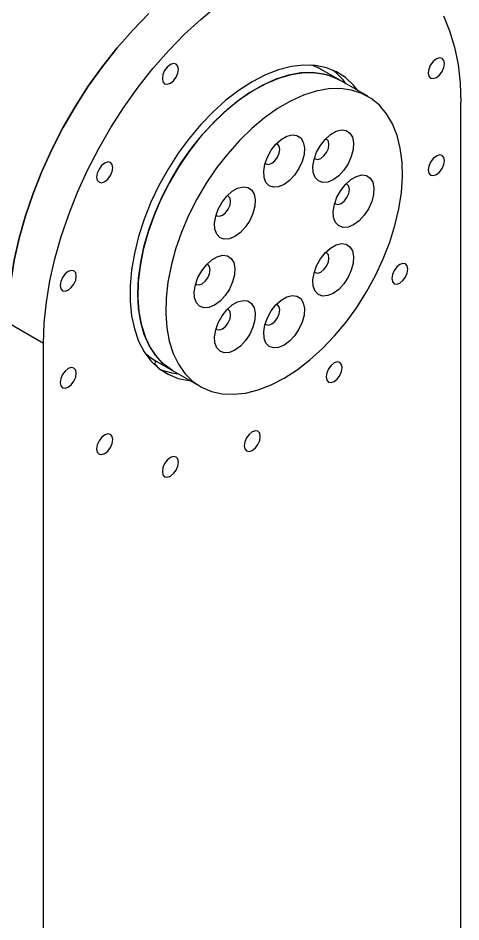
# Model space of a CAD drawing. Header units: millimetres. Extents: x -689 to -21, y -695 to 123.
# Drawn here: x -206.4 to -127.6, y -126.9 to 33.9 of the extents above; entities that cross this region are included whole.
import ezdxf

# ---------------------------------------------------------------- set-up
doc = ezdxf.new("R2010")
doc.units = ezdxf.units.MM

msp = doc.modelspace()

# ---------------------------------------------------------------- linework, layer by layer
at = {"color": 7, "linetype": 'Continuous', "lineweight": 25}
for p, q in [((-149.12, 22.81), (-152.33, 24.66)), ((-144.17, 19.95), (-149.12, 22.81)), ((-127.6, -166.92), (-127.6, 18.84)), ((-201.84, -24.02), (-208.21, -20.35)), ((-201.84, -209.79), (-201.84, -24.02)), ((-182.1, -26.96), (-178.91, -28.8)), ((-182.01, -27.86), (-181.93, -27.06)), ((-181.98, -27.68), (-181.31, -28.46)), ((-178.91, -28.8), (-173.96, -31.66))]:
    msp.add_line(p, q, dxfattribs=at)
at = {"color": 7, "linetype": 'Continuous', "lineweight": 25, "flags": 128}
for points in [[(-201.84, -24.02), (-201.72, -20.41), (-201.34, -16.67), (-200.71, -12.84), (-199.83, -8.94), (-198.72, -5), (-197.37, -1.04), (-195.8, 2.91), (-194.02, 6.83), (-192.03, 10.68), (-189.86, 14.43), (-187.52, 18.07), (-185.02, 21.58), (-182.39, 24.91), (-179.63, 28.06), (-176.77, 31), (-173.83, 33.7), (-170.83, 36.16)], [(-183.14, 34.67), (-186, 31.73), (-188.75, 28.58), (-191.39, 25.25), (-193.89, 21.75), (-196.23, 18.11), (-198.4, 14.35), (-200.38, 10.5), (-202.16, 6.59), (-203.73, 2.64), (-205.08, -1.32), (-206.2, -5.27), (-207.07, -9.17), (-207.7, -13), (-208.08, -16.74), (-208.21, -20.35)], [(-208.21, -20.35), (-208.08, -16.74), (-207.7, -13), (-207.07, -9.17), (-206.2, -5.27), (-205.08, -1.32), (-203.73, 2.64), (-202.16, 6.59), (-200.38, 10.5), (-198.4, 14.35), (-196.23, 18.11), (-193.89, 21.75), (-191.39, 25.25), (-188.75, 28.58), (-186, 31.73), (-183.14, 34.67)], [(-130.72, 34.25), (-129.61, 31.6), (-128.73, 28.71), (-128.1, 25.6), (-127.72, 22.31), (-127.6, 18.84)], [(-179.29, 22.29), (-178.74, 22.73), (-178.28, 23.36), (-177.97, 24.07), (-177.86, 24.77), (-177.97, 25.34), (-178.28, 25.69), (-178.74, 25.78), (-179.29, 25.59), (-179.84, 25.15), (-180.31, 24.53), (-180.62, 23.81), (-180.72, 23.11), (-180.62, 22.54), (-180.31, 22.19), (-179.84, 22.1), (-179.29, 22.29)], [(-131.97, 23.29), (-131.43, 23.73), (-130.96, 24.36), (-130.65, 25.07), (-130.54, 25.77), (-130.65, 26.34), (-130.96, 26.7), (-131.43, 26.79), (-131.97, 26.6), (-132.52, 26.15), (-132.99, 25.53), (-133.3, 24.81), (-133.41, 24.12), (-133.3, 23.55), (-132.99, 23.19), (-132.52, 23.1), (-131.97, 23.29)], [(-145.93, 20.97), (-146.7, 21.93), (-148.12, 23.27), (-149.74, 24.31), (-151.54, 25.03), (-153.49, 25.44), (-155.58, 25.51), (-157.77, 25.25), (-160.04, 24.67), (-162.37, 23.77), (-164.72, 22.55), (-167.07, 21.05), (-169.4, 19.26), (-171.67, 17.22), (-173.86, 14.95), (-175.95, 12.47), (-177.9, 9.82), (-179.7, 7.02), (-181.32, 4.11), (-182.74, 1.12), (-183.96, -1.92), (-184.95, -4.96), (-185.7, -7.98), (-186.21, -10.93), (-186.46, -13.78), (-186.46, -16.51), (-186.21, -19.07), (-185.7, -21.43), (-184.95, -23.58), (-183.96, -25.48), (-182.74, -27.11), (-181.32, -28.45), (-179.7, -29.49), (-177.9, -30.22), (-175.95, -30.62), (-175.72, -30.64)], [(-185.08, -15.16), (-184.95, -12.41), (-184.57, -9.55), (-183.94, -6.6), (-183.07, -3.62), (-181.96, -0.62), (-180.64, 2.35), (-179.11, 5.25), (-177.41, 8.05), (-175.54, 10.72), (-173.53, 13.22), (-171.4, 15.52), (-169.18, 17.6), (-166.91, 19.43), (-164.59, 20.99), (-162.27, 22.25), (-159.97, 23.21), (-157.72, 23.85), (-155.55, 24.17), (-153.48, 24.15), (-151.53, 23.81), (-149.74, 23.14), (-149.12, 22.81)], [(-149.12, 22.81), (-150.18, 23.34), (-152.01, 23.92), (-153.99, 24.19), (-156.08, 24.12), (-158.28, 23.72), (-160.54, 23), (-162.85, 21.96), (-165.17, 20.62), (-167.48, 19), (-169.75, 17.1), (-171.94, 14.96), (-174.04, 12.61), (-176.02, 10.06), (-177.85, 7.36), (-179.51, 4.53), (-180.99, 1.61), (-182.26, -1.37), (-183.31, -4.36), (-184.12, -7.35), (-184.69, -10.27), (-185.01, -13.11), (-185.07, -15.83), (-184.88, -18.39), (-184.44, -20.76), (-183.74, -22.92), (-182.81, -24.84), (-181.65, -26.49), (-180.28, -27.86), (-178.91, -28.8)], [(-159.06, -30.19), (-156.75, -28.7), (-154.46, -26.94), (-152.22, -24.92), (-150.07, -22.67), (-148.03, -20.21), (-146.12, -17.59), (-144.37, -14.82), (-142.8, -11.94), (-141.42, -8.98), (-140.26, -5.99), (-139.33, -3), (-138.64, -0.04), (-138.19, 2.85), (-138, 5.63), (-138.07, 8.27), (-138.38, 10.74), (-138.95, 13.01), (-139.77, 15.05), (-140.82, 16.84), (-142.09, 18.35), (-143.56, 19.57), (-145.23, 20.48), (-147.06, 21.07), (-149.04, 21.33), (-151.13, 21.26), (-153.33, 20.86), (-155.6, 20.14), (-157.9, 19.11), (-160.22, 17.77), (-162.53, 16.14), (-164.8, 14.24), (-166.99, 12.11), (-169.09, 9.75), (-171.07, 7.21), (-172.9, 4.5), (-174.56, 1.67), (-176.04, -1.25), (-177.31, -4.23), (-178.36, -7.22), (-179.17, -10.2), (-179.74, -13.13), (-180.06, -15.97), (-180.12, -18.69), (-179.93, -21.25), (-179.49, -23.62), (-178.79, -25.78), (-177.86, -27.7), (-176.7, -29.35), (-175.33, -30.71), (-173.75, -31.78), (-172, -32.53), (-170.1, -32.95), (-168.05, -33.05), (-165.9, -32.82), (-163.67, -32.26), (-161.38, -31.38), (-159.06, -30.19)], [(-159.06, 4.25), (-160.04, 3.84), (-160.95, 3.77), (-161.71, 4.05), (-162.28, 4.65), (-162.61, 5.53), (-162.68, 6.63), (-162.48, 7.86), (-162.02, 9.14), (-161.35, 10.36), (-160.51, 11.44), (-159.56, 12.29), (-158.57, 12.86), (-157.62, 13.1), (-156.78, 13), (-156.1, 12.55), (-155.65, 11.81), (-155.45, 10.81), (-155.51, 9.63), (-155.85, 8.36), (-156.41, 7.1), (-157.18, 5.94), (-158.09, 4.97), (-159.06, 4.25)], [(-150.31, 5.11), (-151.29, 4.7), (-152.2, 4.64), (-152.96, 4.91), (-153.53, 5.52), (-153.86, 6.4), (-153.93, 7.5), (-153.73, 8.73), (-153.27, 10), (-152.6, 11.22), (-151.76, 12.3), (-150.81, 13.16), (-149.82, 13.73), (-148.87, 13.97), (-148.03, 13.86), (-147.35, 13.42), (-146.9, 12.67), (-146.7, 11.67), (-146.76, 10.5), (-147.1, 9.23), (-147.66, 7.97), (-148.43, 6.81), (-149.34, 5.83), (-150.31, 5.11)], [(-161.26, 8.04), (-160.71, 8.49), (-160.24, 9.11), (-159.93, 9.83), (-159.82, 10.52), (-159.93, 11.09), (-160.24, 11.45), (-160.42, 11.52)], [(-152.51, 8.91), (-151.96, 9.35), (-151.49, 9.98), (-151.18, 10.69), (-151.07, 11.39), (-151.18, 11.96), (-151.49, 12.32), (-151.67, 12.39)], [(-190.98, 4.78), (-190.43, 5.22), (-189.97, 5.85), (-189.66, 6.56), (-189.55, 7.26), (-189.66, 7.83), (-189.97, 8.19), (-190.43, 8.28), (-190.98, 8.09), (-191.53, 7.64), (-191.99, 7.02), (-192.3, 6.3), (-192.41, 5.6), (-192.3, 5.04), (-191.99, 4.68), (-191.53, 4.59), (-190.98, 4.78)], [(-162.42, 8.07), (-162.27, 7.94), (-161.8, 7.85), (-161.26, 8.04)], [(-153.67, 8.93), (-153.52, 8.81), (-153.05, 8.72), (-152.51, 8.91)], [(-131.97, 6.03), (-131.43, 6.47), (-130.96, 7.1), (-130.65, 7.81), (-130.54, 8.51), (-130.65, 9.08), (-130.96, 9.44), (-131.43, 9.53), (-131.97, 9.33), (-132.52, 8.89), (-132.99, 8.27), (-133.3, 7.55), (-133.41, 6.85), (-133.3, 6.29), (-132.99, 5.93), (-132.52, 5.84), (-131.97, 6.03)], [(-146.69, -2.9), (-147.67, -3.31), (-148.57, -3.38), (-149.34, -3.1), (-149.91, -2.5), (-150.24, -1.61), (-150.3, -0.52), (-150.1, 0.72), (-149.65, 1.99), (-148.98, 3.21), (-148.13, 4.29), (-147.18, 5.15), (-146.2, 5.72), (-145.24, 5.96), (-144.4, 5.85), (-143.73, 5.41), (-143.27, 4.66), (-143.07, 3.66), (-143.14, 2.48), (-143.47, 1.22), (-144.04, -0.04), (-144.81, -1.2), (-145.71, -2.18), (-146.69, -2.9)], [(-167.81, -4.99), (-168.79, -5.4), (-169.7, -5.47), (-170.46, -5.19), (-171.03, -4.59), (-171.36, -3.7), (-171.43, -2.61), (-171.23, -1.37), (-170.77, -0.1), (-170.1, 1.12), (-169.26, 2.2), (-168.31, 3.06), (-167.32, 3.63), (-166.37, 3.87), (-165.53, 3.76), (-164.85, 3.32), (-164.4, 2.57), (-164.2, 1.57), (-164.26, 0.39), (-164.6, -0.87), (-165.16, -2.13), (-165.93, -3.29), (-166.84, -4.27), (-167.81, -4.99)], [(-148.88, 0.9), (-148.33, 1.34), (-147.87, 1.97), (-147.56, 2.68), (-147.45, 3.38), (-147.56, 3.95), (-147.87, 4.31), (-148.05, 4.38)], [(-170.01, -1.19), (-169.46, -0.75), (-168.99, -0.12), (-168.68, 0.59), (-168.57, 1.29), (-168.68, 1.86), (-168.99, 2.21), (-169.17, 2.29)], [(-150.05, 0.92), (-149.89, 0.8), (-149.43, 0.71), (-148.88, 0.9)], [(-171.17, -1.17), (-171.02, -1.29), (-170.55, -1.38), (-170.01, -1.19)], [(-150.31, -15.09), (-151.29, -15.5), (-152.2, -15.57), (-152.96, -15.3), (-153.53, -14.69), (-153.86, -13.81), (-153.93, -12.71), (-153.73, -11.48), (-153.27, -10.21), (-152.6, -8.98), (-151.76, -7.91), (-150.81, -7.05), (-149.82, -6.48), (-148.87, -6.24), (-148.03, -6.34), (-147.35, -6.79), (-146.9, -7.54), (-146.7, -8.54), (-146.76, -9.71), (-147.1, -10.98), (-147.66, -12.24), (-148.43, -13.4), (-149.34, -14.38), (-150.31, -15.09)], [(-152.51, -11.3), (-151.96, -10.86), (-151.49, -10.23), (-151.18, -9.51), (-151.07, -8.82), (-151.18, -8.25), (-151.49, -7.89), (-151.67, -7.82)], [(-171.44, -17.19), (-172.42, -17.59), (-173.32, -17.66), (-174.09, -17.39), (-174.65, -16.78), (-174.99, -15.9), (-175.05, -14.8), (-174.85, -13.57), (-174.4, -12.3), (-173.72, -11.07), (-172.88, -10), (-171.93, -9.14), (-170.94, -8.57), (-169.99, -8.33), (-169.15, -8.43), (-168.48, -8.88), (-168.02, -9.63), (-167.82, -10.63), (-167.89, -11.8), (-168.22, -13.07), (-168.79, -14.33), (-169.55, -15.49), (-170.46, -16.47), (-171.44, -17.19)], [(-197.47, -14.52), (-196.92, -14.08), (-196.45, -13.45), (-196.14, -12.73), (-196.03, -12.04), (-196.14, -11.47), (-196.45, -11.11), (-196.92, -11.02), (-197.47, -11.21), (-198.01, -11.65), (-198.48, -12.28), (-198.79, -13), (-198.9, -13.69), (-198.79, -14.26), (-198.48, -14.62), (-198.01, -14.71), (-197.47, -14.52)], [(-173.63, -13.39), (-173.08, -12.95), (-172.62, -12.32), (-172.31, -11.6), (-172.2, -10.91), (-172.31, -10.34), (-172.62, -9.98), (-172.8, -9.91)], [(-138.46, -13.27), (-137.91, -12.83), (-137.45, -12.2), (-137.14, -11.48), (-137.03, -10.79), (-137.14, -10.22), (-137.45, -9.86), (-137.91, -9.77), (-138.46, -9.96), (-139.01, -10.4), (-139.47, -11.03), (-139.78, -11.75), (-139.89, -12.44), (-139.78, -13.01), (-139.47, -13.37), (-139.01, -13.46), (-138.46, -13.27)], [(-153.67, -11.28), (-153.52, -11.4), (-153.05, -11.49), (-152.51, -11.3)], [(-174.8, -13.37), (-174.64, -13.49), (-174.18, -13.58), (-173.63, -13.39)], [(-178.91, -28.8), (-179.11, -28.68), (-180.64, -27.54), (-181.96, -26.1), (-183.07, -24.38), (-183.94, -22.4), (-184.57, -20.19), (-184.95, -17.77), (-185.08, -15.16)], [(-159.06, -24.33), (-160.04, -24.74), (-160.95, -24.81), (-161.71, -24.53), (-162.28, -23.93), (-162.61, -23.05), (-162.68, -21.95), (-162.48, -20.72), (-162.02, -19.44), (-161.35, -18.22), (-160.51, -17.14), (-159.56, -16.29), (-158.57, -15.72), (-157.62, -15.47), (-156.78, -15.58), (-156.1, -16.02), (-155.65, -16.77), (-155.45, -17.77), (-155.51, -18.95), (-155.85, -20.21), (-156.41, -21.47), (-157.18, -22.64), (-158.09, -23.61), (-159.06, -24.33)], [(-167.81, -25.2), (-168.79, -25.61), (-169.7, -25.68), (-170.46, -25.4), (-171.03, -24.8), (-171.36, -23.91), (-171.43, -22.81), (-171.23, -21.58), (-170.77, -20.31), (-170.1, -19.09), (-169.26, -18.01), (-168.31, -17.15), (-167.32, -16.58), (-166.37, -16.34), (-165.53, -16.45), (-164.85, -16.89), (-164.4, -17.64), (-164.2, -18.64), (-164.26, -19.82), (-164.6, -21.08), (-165.16, -22.34), (-165.93, -23.5), (-166.84, -24.48), (-167.81, -25.2)], [(-161.26, -20.53), (-160.71, -20.09), (-160.24, -19.47), (-159.93, -18.75), (-159.82, -18.05), (-159.93, -17.48), (-160.24, -17.13), (-160.42, -17.05)], [(-170.01, -21.4), (-169.46, -20.96), (-168.99, -20.33), (-168.68, -19.62), (-168.57, -18.92), (-168.68, -18.35), (-168.99, -17.99), (-169.17, -17.92)], [(-162.42, -20.51), (-162.27, -20.63), (-161.8, -20.73), (-161.26, -20.53)], [(-171.17, -21.38), (-171.02, -21.5), (-170.55, -21.59), (-170.01, -21.4)], [(-183.79, -25.74), (-182.91, -26.44), (-182.1, -26.96)], [(-150.15, -30.78), (-149.6, -30.33), (-149.13, -29.71), (-148.82, -28.99), (-148.71, -28.3), (-148.82, -27.73), (-149.13, -27.37), (-149.6, -27.28), (-150.15, -27.47), (-150.69, -27.91), (-151.16, -28.54), (-151.47, -29.25), (-151.58, -29.95), (-151.47, -30.52), (-151.16, -30.88), (-150.69, -30.97), (-150.15, -30.78)], [(-197.47, -31.78), (-196.92, -31.34), (-196.45, -30.71), (-196.14, -29.99), (-196.03, -29.3), (-196.14, -28.73), (-196.45, -28.37), (-196.92, -28.28), (-197.47, -28.47), (-198.01, -28.91), (-198.48, -29.54), (-198.79, -30.26), (-198.9, -30.95), (-198.79, -31.52), (-198.48, -31.88), (-198.01, -31.97), (-197.47, -31.78)], [(-190.98, -43.59), (-190.43, -43.14), (-189.97, -42.52), (-189.66, -41.8), (-189.55, -41.11), (-189.66, -40.54), (-189.97, -40.18), (-190.43, -40.09), (-190.98, -40.28), (-191.53, -40.72), (-191.99, -41.35), (-192.3, -42.06), (-192.41, -42.76), (-192.3, -43.33), (-191.99, -43.69), (-191.53, -43.78), (-190.98, -43.59)], [(-164.72, -43.03), (-164.17, -42.59), (-163.71, -41.96), (-163.4, -41.25), (-163.29, -40.55), (-163.4, -39.98), (-163.71, -39.62), (-164.17, -39.53), (-164.72, -39.72), (-165.27, -40.17), (-165.73, -40.79), (-166.04, -41.51), (-166.15, -42.2), (-166.04, -42.77), (-165.73, -43.13), (-165.27, -43.22), (-164.72, -43.03)], [(-179.29, -47.6), (-178.74, -47.16), (-178.28, -46.53), (-177.97, -45.82), (-177.86, -45.12), (-177.97, -44.55), (-178.28, -44.2), (-178.74, -44.11), (-179.29, -44.3), (-179.84, -44.74), (-180.31, -45.36), (-180.62, -46.08), (-180.72, -46.78), (-180.62, -47.35), (-180.31, -47.7), (-179.84, -47.79), (-179.29, -47.6)]]:
    msp.add_lwpolyline(points, dxfattribs=at)
at = {"color": 7, "linetype": 'Continuous', "lineweight": 25}
for centre, radius, start, end in [((-157.36, 15.93), 10.07, 60.0432, 71.7343), ((-157.07, 15.8), 11.05, 35.3291, 53.0231), ((-176.78, -18.24), 11.23, 247.1244, 264.5341)]:
    msp.add_arc(centre, radius, start, end, dxfattribs=at)

doc.saveas('drawing.dxf')
